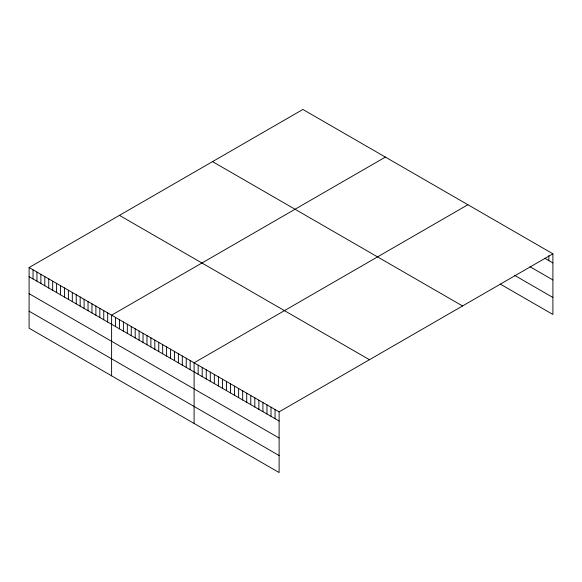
<?xml version="1.0" encoding="UTF-8"?>
<svg xmlns="http://www.w3.org/2000/svg" width="582" height="582" viewBox="0 0 582 582"><rect width="100%" height="100%" fill="white"/><g stroke="black" fill="none" stroke-linecap="round" stroke-linejoin="round"><path stroke-width="0.87" d="M552.9 253.803L279.113 411.874L279.113 472.54L29.1 328.197L29.1 267.531L302.887 109.46L552.9 253.803L552.9 314.469L500.28 284.089M385.393 157.089L111.606 315.168L111.606 375.834M467.899 204.726L194.104 362.797L194.104 423.463M544.803 258.27L552.9 262.94M529.962 266.702L552.9 279.942M514.444 275.264L552.9 297.467M212.539 161.621L462.552 305.965M119.448 215.369L369.461 359.712M29.1 267.531L279.113 411.874M29.1 276.668L279.113 421.012M29.1 293.677L279.113 438.013M29.1 311.195L279.113 455.539M548.855 255.622L548.855 260.605M275.06 409.539L275.06 418.676M271.016 407.196L271.016 416.341M266.963 404.861L266.963 413.998M262.918 402.526L262.918 411.663M258.874 400.19L258.874 409.328M254.821 397.848L254.821 406.993M250.777 395.513L250.777 404.65M246.724 393.177L246.724 402.315M242.679 390.842L242.679 399.979M238.635 388.507L238.635 397.644M234.582 386.164L234.582 395.302M230.537 383.829L230.537 392.966M226.485 381.494L226.485 390.631M222.44 379.158L222.44 388.296M218.395 376.816L218.395 385.961M214.343 374.481L214.343 383.618M210.298 372.145L210.298 381.283M206.246 369.81L206.246 378.947M202.201 367.468L202.201 376.612M198.156 365.132L198.156 374.27M190.176 360.527L190.176 369.665M186.247 358.257L186.247 367.402M182.319 355.995L182.319 365.132M178.39 353.725L178.39 362.862M174.462 351.455L174.462 360.593M170.533 349.185L170.533 358.323M166.605 346.923L166.605 356.06M162.676 344.653L162.676 353.791M158.748 342.383L158.748 351.521M154.819 340.114L154.819 349.251M150.891 337.844L150.891 346.988M146.962 335.581L146.962 344.719M143.034 333.311L143.034 342.449M139.105 331.042L139.105 340.179M135.177 328.772L135.177 337.909M131.248 326.502L131.248 335.647M127.32 324.239L127.32 333.377M123.391 321.97L123.391 331.107M119.463 319.7L119.463 328.837M115.534 317.43L115.534 326.575M107.677 312.898L107.677 322.035M103.749 310.628L103.749 319.765M99.82 308.358L99.82 317.496M95.892 306.088L95.892 315.233M91.956 303.826L91.956 312.963M88.028 301.556L88.028 310.693M84.099 299.286L84.099 308.424M80.171 297.016L80.171 306.154M76.242 294.754L76.242 303.891M72.314 292.484L72.314 301.622M68.385 290.214L68.385 299.352M64.457 287.945L64.457 297.082M60.528 285.675L60.528 294.819M56.599 283.412L56.599 292.55M52.671 281.142L52.671 290.28M48.742 278.873L48.742 288.01M44.814 276.603L44.814 285.74M40.886 274.333L40.886 283.478M36.957 272.07L36.957 281.208M33.029 269.801L33.029 278.938"/></g></svg>
